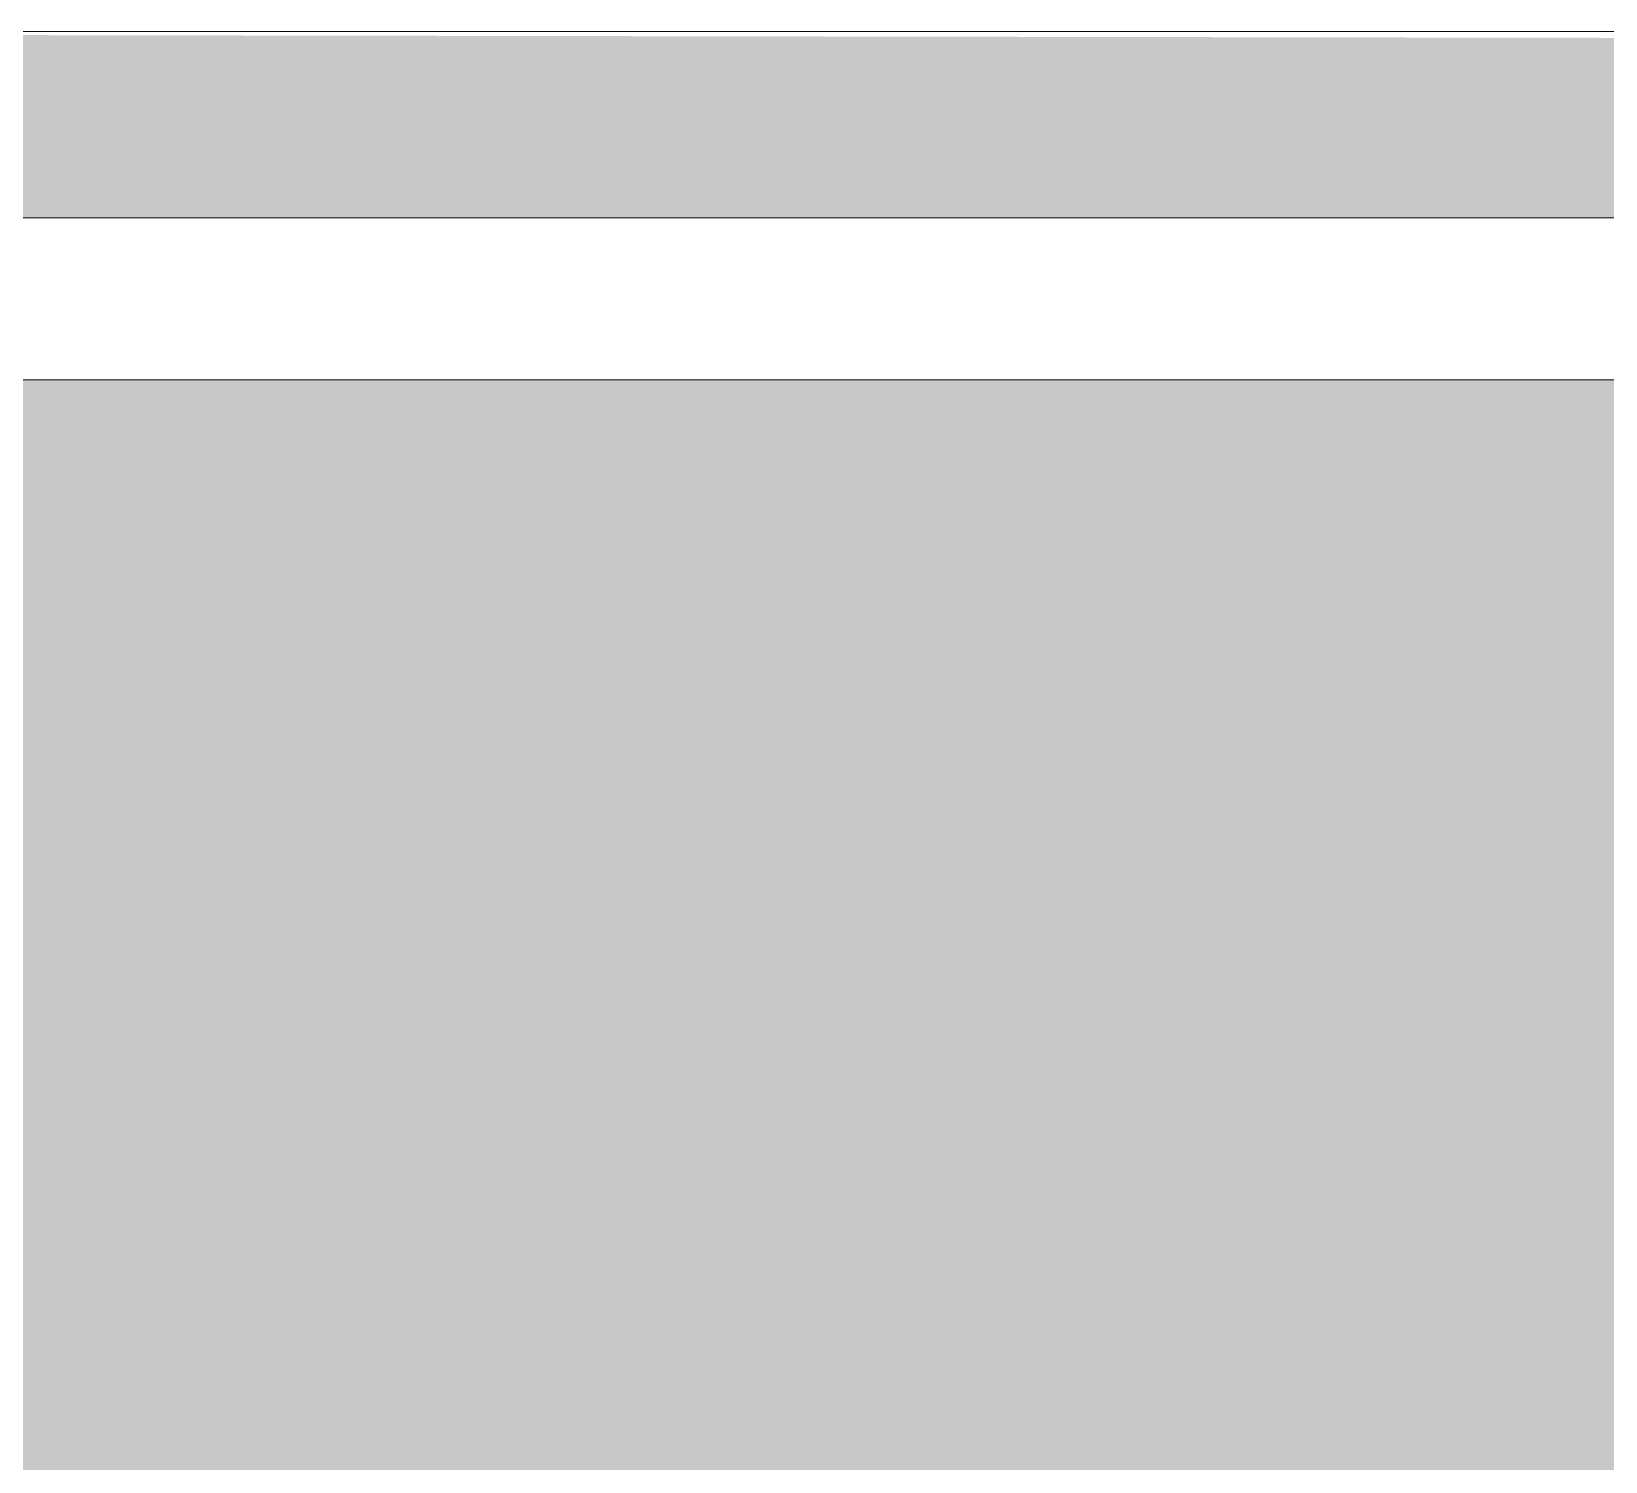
# Model space of a CAD drawing. Header units: inches. Extents: x 21380 to 98133, y -290 to 853.
# Drawn here: x 36553.56 to 36566.92, y 270.82 to 282.95 of the extents above; entities that cross this region are included whole.
import ezdxf

# ---------------------------------------------------------------- set-up
doc = ezdxf.new("R2010")
doc.units = ezdxf.units.IN
doc.header["$MEASUREMENT"] = 0
doc.layers.add('M-HVAC-DUCT', color=70, linetype='Continuous', lineweight=9)
doc.layers.add('Q-SPCQ', color=91, linetype='Continuous', lineweight=9)

# ---------------------------------------------------------------- blocks, each defined once
blk = doc.blocks.new('Basketball_Backstop-Performance_Sports_Systems-3103-Ceiling_Hung - 27_-0_ to 27_-11 7_8_-706978-Building Section - East_West looking South')
at = {"layer": 'Q-SPCQ'}
h = blk.add_hatch(color=256, dxfattribs=at)
h.paths.add_polyline_path([(-25004.607, 281.375), (-24958.107, 281.375), (-24958.107, 282.875), (-25004.607, 282.955), (-25004.607, 281.497)], flags=0)
h.paths.add_polyline_path([(-24951.405, 281.375), (-24908.607, 281.375), (-24908.607, 282.955), (-24955.107, 282.875), (-24955.107, 281.375), (-24953.294, 281.375)], flags=0)
h.paths.add_polyline_path([(-24956.424, 282.237), (-24956.55, 282.059), (-24956.522, 282.231), (-24956.509, 282.232)], flags=0)
h.paths.add_polyline_path([(-24956.424, 281.808), (-24956.509, 282.396), (-24956.799, 282.312), (-24956.794, 282.236), (-24956.612, 282.226), (-24956.607, 282.055), (-24956.548, 282.052), (-24956.444, 281.814)], flags=0)
h.paths.add_polyline_path([(-24956.701, 281.835), (-24956.68, 281.844), (-24956.799, 282.237), (-24956.794, 281.99), (-24956.704, 281.839)], flags=0)
h.paths.add_polyline_path([(-24956.299, 281.915), (-24956.237, 282.125), (-24956.299, 281.937)], flags=0)
for p, q in [((-25004.607, 282.955), (-24957.112, 282.955)), ((-24959.919, 281.375), (-25004.607, 281.375))]:
    blk.add_line(p, q, dxfattribs=at)

msp = doc.modelspace()

# ---------------------------------------------------------------- hatches: boundary and pattern name
at = {"layer": 'M-HVAC-DUCT', "lineweight": 5}
h = msp.add_hatch(color=256, dxfattribs=at)
h.paths.add_polyline_path([(35823.154, 264), (35878.952, 264), (35873.849, 280), (35871.432, 280), (35871.374, 279.687), (35870.557, 279.761), (35870.557, 280), (35823.154, 280), (35823.154, 266.778)], flags=0)
h.paths.add_polyline_path([(35953.766, 264), (35958.869, 280), (35921.307, 280), (35921.307, 264), (35948.321, 264)], flags=0)
h.paths.add_polyline_path([(36579.99, 264), (36580.25, 264), (36580.25, 280), (36542.688, 280), (36547.791, 264)], flags=0)
h.paths.add_polyline_path([(36586.875, 264), (36619.334, 264), (36624.436, 280), (36586.875, 280), (36586.875, 266.027)], flags=0)
h.paths.add_polyline_path([(35962.433, 264), (36544.519, 264), (36539.417, 280), (36537, 280), (36536.941, 279.687), (36536.125, 279.757), (36536.124, 280), (35965.432, 280), (35965.374, 279.687), (35964.557, 279.769), (35964.557, 280), (35962.14, 280), (35957.038, 264), (35959.587, 264)], flags=0)
h.paths.add_polyline_path([(38645.812, 264), (38645.812, 280), (36631, 280), (36630.941, 279.687), (36630.125, 279.757), (36630.125, 280), (36627.708, 280), (36622.605, 264), (38615.37, 264)], flags=0)
h.paths.add_polyline_path([(35882.223, 264), (35914.682, 264), (35914.682, 280), (35877.121, 280), (35881.356, 266.721)], flags=0)

# ---------------------------------------------------------------- linework, layer by layer
at = {"layer": 'M-HVAC-DUCT'}
msp.add_line((36580.25, 280), (36542.688, 280), dxfattribs=at)

# ---------------------------------------------------------------- block references
at = {"layer": 'Q-SPCQ'}
msp.add_blockref('Basketball_Backstop-Performance_Sports_Systems-3103-Ceiling_Hung - 27_-0_ to 27_-11 7_8_-706978-Building Section - East_West looking South', (61540.169, 0), dxfattribs=at)

doc.saveas('drawing.dxf')
